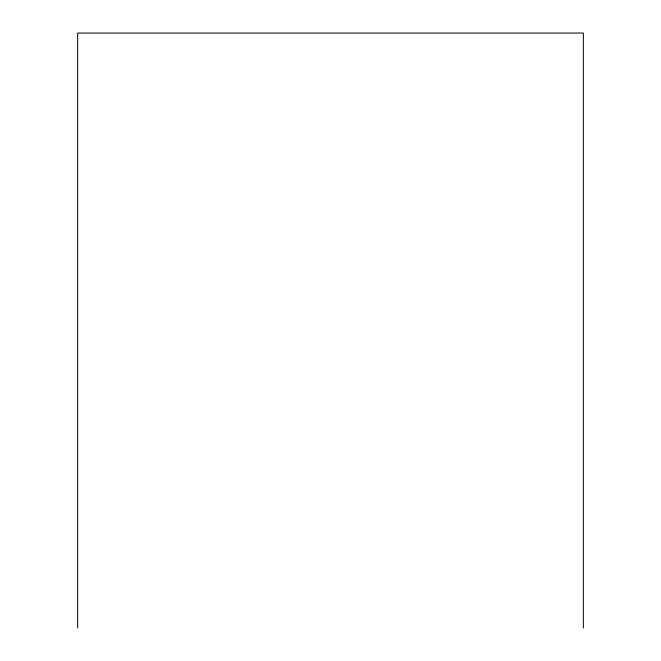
<?xml version="1.0" encoding="UTF-8"?>
<svg xmlns="http://www.w3.org/2000/svg" width="661" height="661" viewBox="0 0 661 661"><rect width="100%" height="100%" fill="white"/><g stroke="black" fill="none" stroke-linecap="round" stroke-linejoin="round"><path stroke-width="0.99" d="M583.357 627.95L583.357 33.05L77.643 33.05L77.643 627.95"/></g></svg>
